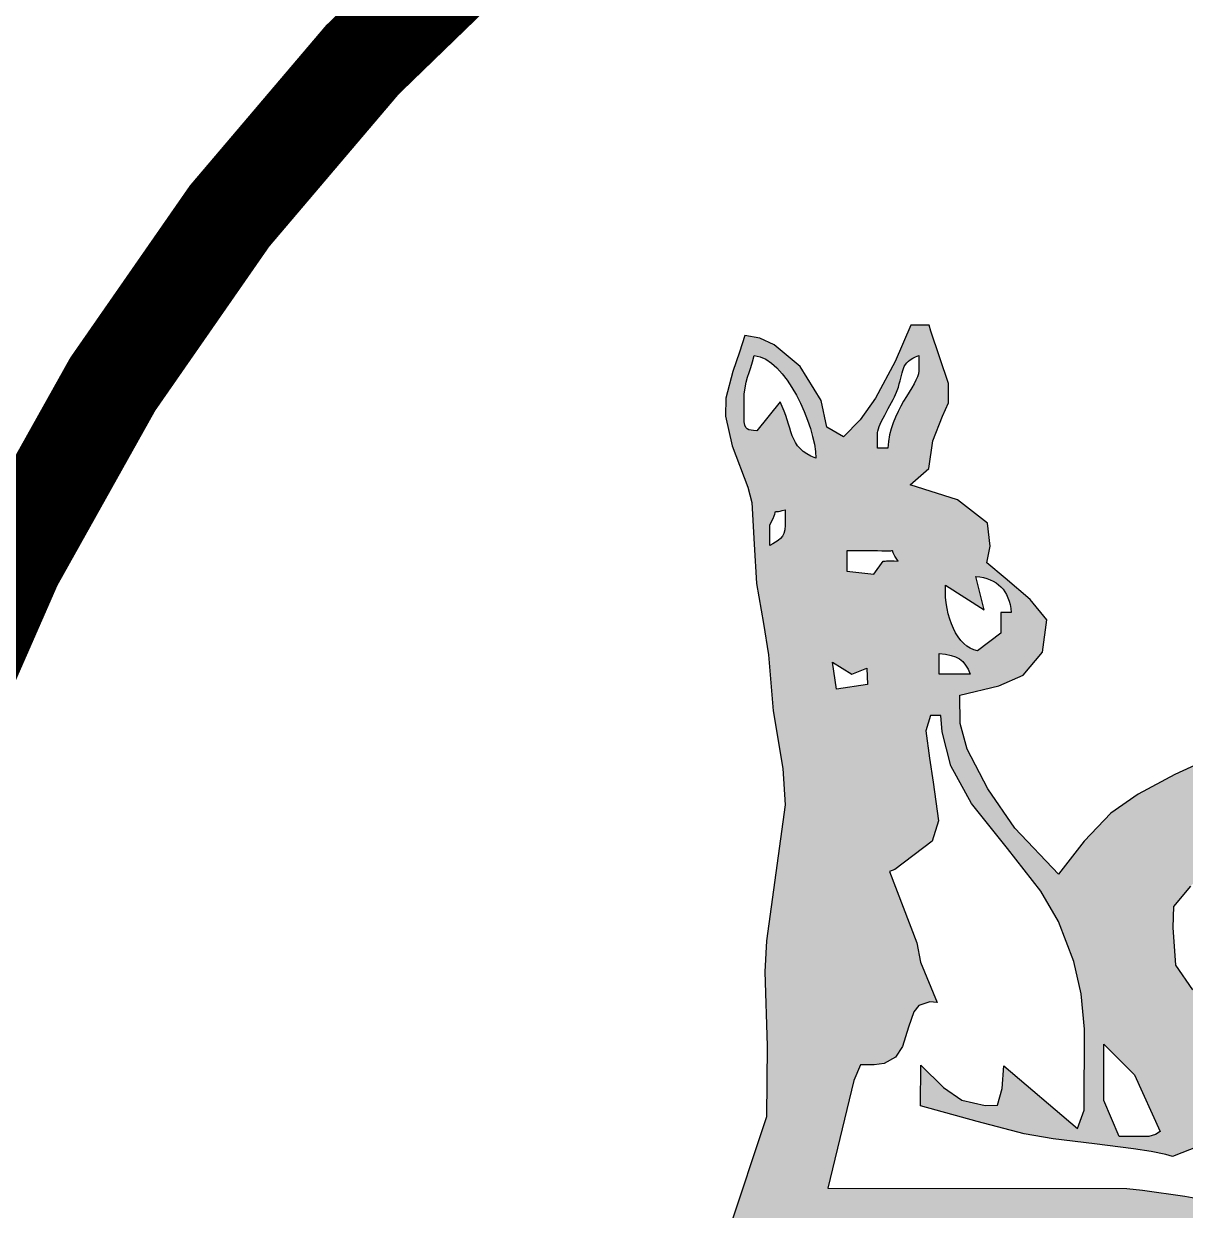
# Model space of a CAD drawing. Extents: x 144 to 1038, y -1303 to 267.
# Drawn here: x 200.136 to 203.349, y 163.429 to 166.709 of the extents above; entities that cross this region are included whole.
import ezdxf

# ---------------------------------------------------------------- set-up
doc = ezdxf.new("R2010")
doc.units = 0
doc.header["$LTSCALE"] = 100
doc.layers.get('0').update_dxf_attribs({"linetype": 'CONTINUOUS'})
doc.layers.add('L18', color=4, linetype='CONTINUOUS')

# ---------------------------------------------------------------- blocks, each defined once
blk = doc.blocks.new('Statelogo_bw')
at = {"layer": 'L18'}
h = blk.add_hatch(color=256, dxfattribs=at)
h.paths.add_polyline_path([(-526.7222, -44.5394), (-526.7384, -44.5898), (-526.758, -44.6471), (-526.7787, -44.7267), (-526.7805, -44.781), (-526.7604, -44.8699), (-526.7129, -44.9935), (-526.7017, -45.039), (-526.6947, -45.1636), (-526.6875, -45.2816), (-526.6663, -45.4007), (-526.6512, -45.4946), (-526.6373, -45.6622), (-526.6082, -45.8348), (-526.6013, -45.9427), (-526.6576, -46.35), (-526.6628, -46.4424), (-526.6555, -46.6632), (-526.6578, -46.8757), (-526.7722, -47.2204), (-526.8894, -47.5845), (-526.9274, -47.6684), (-526.9687, -47.8363), (-527.0047, -47.9722), (-527.0671, -48.1461), (-527.1555, -48.4938), (-527.1795, -48.6875), (-527.1854, -48.8795), (-527.1854, -49.0513), (-527.1841, -49.2182), (-527.1487, -49.4753), (-527.1623, -49.7169), (-527.1705, -50.1879), (-527.1954, -50.7103), (-527.2311, -50.9116), (-527.3096, -51.0592), (-527.4471, -51.1526), (-527.6205, -51.2025), (-527.9043, -51.2536), (-528.2178, -51.2894), (-528.4783, -51.3118), (-528.7703, -51.3308), (-528.8436, -51.3778), (-528.7817, -51.4595), (-528.6748, -51.4577), (-528.483, -51.4805), (-528.338, -51.4775), (-528.1436, -51.4566), (-528.058, -51.453), (-527.7976, -51.4523), (-527.5891, -51.4492), (-527.3325, -51.4111), (-527.1232, -51.3716), (-526.7651, -51.3333), (-526.4679, -51.3351), (-526.337, -51.3486), (-526.1547, -51.3322), (-525.9708, -51.3314), (-525.7861, -51.3592), (-525.3768, -51.362), (-525.1892, -51.383), (-525.0324, -51.3927), (-524.9286, -51.3678), (-524.9113, -51.3387), (-524.9333, -51.281), (-525.0315, -51.1988), (-525.1597, -51.1372), (-525.3467, -51.1265), (-525.5653, -51.1169), (-525.7741, -51.1132), (-525.939, -51.0956), (-526.1186, -51.0632), (-526.1987, -51.0534), (-526.2017, -51.0245), (-525.7078, -51.0363), (-525.2365, -51.053), (-524.8994, -51.065), (-524.7598, -51.0713), (-524.6482, -51.0946), (-524.6322, -51.0924), (-524.5105, -51.0123), (-524.5202, -50.9628), (-524.5903, -50.96), (-524.6982, -50.9296), (-524.8358, -50.8776), (-525.0489, -50.8418), (-525.2079, -50.8371), (-525.4768, -50.8071), (-525.7149, -50.7664), (-525.8774, -50.7414), (-525.8943, -50.6998), (-525.857, -50.197), (-525.8379, -50.0562), (-525.8341, -49.6731), (-525.7993, -49.479), (-525.7185, -49.2689), (-525.6192, -49.011), (-525.5888, -48.8471), (-525.5896, -48.6887), (-525.6285, -48.4877), (-525.7401, -48.1695), (-525.7273, -47.9493), (-525.7025, -47.5542), (-525.6799, -47.1947), (-525.6791, -47.1817), (-525.5678, -47.1817), (-525.4883, -47.1824), (-525.4278, -47.1931), (-525.3593, -47.2224), (-525.2782, -47.2739), (-525.207, -47.2769), (-525.1686, -47.3054), (-524.9753, -47.3041), (-524.9717, -47.0006), (-525.0574, -46.9425), (-525.1675, -46.844), (-525.252, -46.7946), (-525.3156, -46.6434), (-525.3212, -46.5981), (-525.1521, -46.5367), (-525.0332, -46.5053), (-524.925, -46.5345), (-524.794, -46.5268), (-524.6801, -46.4937), (-524.6191, -46.479), (-524.6339, -46.3824), (-524.6867, -46.3184), (-524.797, -46.2421), (-524.8639, -46.2301), (-524.8993, -46.2482), (-524.9203, -46.2523), (-524.9466, -46.2498), (-524.9715, -46.2447), (-525.1682, -46.465), (-525.1565, -46.475), (-525.1855, -46.4759), (-525.2277, -46.4809), (-525.2648, -46.49), (-525.308, -46.5066), (-525.3254, -46.5135), (-525.3467, -46.5171), (-525.3824, -46.496), (-525.4332, -46.4222), (-525.4408, -46.3096), (-525.439, -46.2469), (-525.3886, -46.1857), (-525.323, -46.1288), (-525.2224, -46.0508), (-525.1044, -45.9685), (-524.9684, -45.8898), (-524.8303, -45.8119), (-524.737, -45.7529), (-524.674, -45.7054), (-524.6043, -45.6283), (-524.6434, -45.585), (-524.6712, -45.5717), (-524.7168, -45.5701), (-524.7836, -45.5845), (-524.9516, -45.6418), (-525.1148, -45.7086), (-525.2159, -45.7527), (-525.3293, -45.8039), (-525.4362, -45.8526), (-525.5453, -45.911), (-525.6275, -45.9681), (-525.7069, -46.0512), (-525.7843, -46.1506), (-525.9142, -46.0131), (-525.995, -45.8951), (-526.0572, -45.7767), (-526.0784, -45.6996), (-526.0787, -45.6147), (-525.9629, -45.5868), (-525.8896, -45.5548), (-525.8322, -45.4862), (-525.8192, -45.3901), (-525.8686, -45.3286), (-525.944, -45.2648), (-525.9981, -45.2191), (-525.9888, -45.1697), (-525.9965, -45.1008), (-526.0859, -45.0312), (-526.2276, -44.986), (-526.1718, -44.9376), (-526.1598, -44.8551), (-526.1311, -44.7805), (-526.1135, -44.7411), (-526.1126, -44.6835), (-526.1655, -44.5265), (-526.171, -44.5086), (-526.2254, -44.5086), (-526.2725, -44.6173), (-526.3317, -44.7267), (-526.3775, -44.7923), (-526.4267, -44.8426), (-526.4765, -44.8136), (-526.4936, -44.7344), (-526.5569, -44.6325), (-526.6345, -44.5674), (-526.6769, -44.5479)])
h.paths.add_polyline_path([(-526.4707, -49.5945), (-526.426, -49.5201), (-526.5427, -49.4705), (-526.6395, -49.4596), (-526.8784, -49.6109), (-526.8929, -49.6073), (-526.9266, -49.8547), (-526.9447, -49.9668), (-526.9595, -50.0516), (-526.9771, -50.1581), (-526.9881, -50.2534), (-526.9955, -50.3265), (-527.0155, -50.4724), (-527.0364, -50.6419), (-527.0472, -50.754), (-527.0711, -50.909), (-527.1263, -51.0565), (-527.2376, -51.1865), (-527.3654, -51.2649), (-527.4998, -51.3012), (-527.6528, -51.3206), (-527.8466, -51.346), (-527.984, -51.3586), (-528.154, -51.3705), (-528.2681, -51.3784), (-528.3715, -51.3862), (-528.4937, -51.3978), (-528.5996, -51.4179), (-528.3762, -51.4365), (-528.2412, -51.4368), (-528.0942, -51.4336), (-527.9411, -51.4244), (-527.7899, -51.411), (-527.6304, -51.3979), (-527.4759, -51.3898), (-527.3455, -51.3731), (-527.2145, -51.3265), (-527.0167, -51.2363), (-526.6941, -51.2042), (-526.6629, -50.9891), (-526.5796, -50.6154), (-526.5336, -50.3648), (-526.437, -50.1478), (-526.3805, -49.8702), (-526.3483, -49.8401), (-526.3111, -49.7865), (-526.2946, -49.7251), (-526.3178, -49.6751), (-526.3711, -49.6386), (-526.4389, -49.6414)], flags=16)
h.paths.add_polyline_path([(-525.8202, -47.1826), (-525.8593, -47.2019), (-525.8815, -47.2646), (-525.8967, -47.3451), (-525.9102, -47.4559), (-525.9234, -47.55), (-525.9545, -47.6319), (-526.0077, -47.704), (-526.0277, -47.7253), (-526.0747, -47.7962), (-526.1559, -47.8258), (-526.1664, -47.8608), (-526.1713, -47.9737), (-526.1338, -47.9946), (-526.0996, -48.0213), (-526.0791, -48.0716), (-526.0791, -48.1187), (-526.0791, -48.1638), (-526.1099, -48.1638), (-526.1178, -48.1923), (-526.2536, -48.162), (-526.3015, -48.1467), (-526.368, -48.1131), (-526.4019, -48.1023), (-526.4375, -48.1024), (-526.4625, -48.1056), (-526.4788, -48.1331), (-526.292, -48.2632), (-526.1652, -48.4213), (-526.1101, -48.5065), (-526.0839, -48.5863), (-526.0791, -48.8303), (-526.0816, -48.9082), (-526.1094, -49.0068), (-526.123, -49.0839), (-526.081, -49.0526), (-526.0661, -49.0967), (-526.0835, -49.1849), (-526.1107, -49.3056), (-526.1386, -49.4291), (-526.1556, -49.5042), (-526.1713, -49.5003), (-526.1741, -49.7503), (-526.2346, -49.8592), (-526.2961, -50.0123), (-526.3393, -50.1552), (-526.3812, -50.3364), (-526.4169, -50.553), (-526.5212, -50.7578), (-526.6354, -51.2017), (-526.5619, -51.3029), (-526.4888, -51.2688), (-526.3558, -51.2669), (-526.2664, -51.2626), (-526.1535, -51.2527), (-526.0406, -51.2451), (-525.9429, -51.2447), (-525.8265, -51.2537), (-525.6849, -51.2643), (-525.536, -51.2667), (-525.4811, -51.2715), (-525.4281, -51.2811), (-525.3732, -51.2774), (-525.366, -51.24), (-525.3835, -51.203), (-525.5184, -51.1818), (-525.6564, -51.1748), (-525.8011, -51.1746), (-525.9312, -51.17), (-526.061, -51.146), (-526.1799, -51.1106), (-526.2374, -51.0904), (-526.2904, -51.0864), (-526.3282, -51.0922), (-526.3551, -51.0092), (-526.3226, -50.9416), (-526.2619, -50.885), (-526.2328, -50.8495), (-526.2289, -50.72), (-526.2097, -50.512), (-526.1884, -50.356), (-526.1611, -50.1623), (-526.0849, -49.9993), (-526.082, -50.1847), (-526.0797, -50.3359), (-526.0778, -50.459), (-526.0749, -50.6525), (-526.0786, -50.8262), (-526.0791, -50.8519), (-525.9254, -50.9597), (-525.6646, -50.9732), (-525.4544, -50.9856), (-525.2612, -50.9987), (-525.1618, -51.0054), (-525.0583, -51.0057), (-525.0251, -50.9922), (-525.0226, -50.95), (-525.0954, -50.8983), (-525.9093, -50.8002), (-525.9544, -50.6734), (-525.9596, -50.4584), (-525.9286, -50.2292), (-525.9094, -50.0486), (-525.8982, -49.8507), (-525.8882, -49.6134), (-525.8247, -49.3304), (-525.7405, -49.0889), (-525.6911, -48.8874), (-525.6805, -48.7795), (-525.682, -48.6538), (-525.6962, -48.5122), (-525.7295, -48.3584), (-525.7657, -48.2758), (-525.794, -48.2422), (-525.8331, -48.2252), (-525.8331, -48.2559), (-525.8639, -48.2559), (-525.8634, -48.1647), (-525.8204, -47.8558), (-525.7911, -47.6472), (-525.7728, -47.4643), (-525.7699, -47.3231), (-525.7814, -47.2378), (-525.8019, -47.1953)], flags=16)
h.paths.add_polyline_path([(-526.1357, -45.6757), (-526.1664, -45.6757), (-526.1809, -45.7221), (-526.1694, -45.8036), (-526.1593, -45.8747), (-526.1428, -45.9908), (-526.1622, -46.0517), (-526.274, -46.1366), (-526.2893, -46.1424), (-526.2079, -46.3558), (-526.1972, -46.4132), (-526.1468, -46.5344), (-526.1688, -46.5324), (-526.2016, -46.5434), (-526.2166, -46.5618), (-526.233, -46.6081), (-526.2505, -46.6653), (-526.2712, -46.6972), (-526.3051, -46.7166), (-526.3355, -46.7204), (-526.376, -46.7204), (-526.396, -46.7672), (-526.424, -46.883), (-526.4738, -47.0891), (-525.5794, -47.0905), (-525.5325, -47.0949), (-525.4066, -47.113), (-525.318, -47.1286), (-525.2241, -47.147), (-525.1366, -47.1659), (-525.1554, -47.0898), (-525.0938, -47.053), (-525.1046, -47.0325), (-525.1139, -47.0276), (-525.2437, -47.0457), (-525.263, -46.9232), (-525.4429, -46.9939), (-525.4629, -46.9886), (-525.5072, -46.9793), (-525.5595, -46.9711), (-525.6766, -46.9561), (-525.7996, -46.9412), (-525.8863, -46.9266), (-526.0276, -46.89), (-526.1972, -46.8433), (-526.1963, -46.721), (-526.1278, -46.7881), (-526.073, -46.8258), (-526.0037, -46.8418), (-525.966, -46.8411), (-525.9524, -46.7906), (-525.9479, -46.7232), (-525.7271, -46.9106), (-525.7071, -46.8555), (-525.7063, -46.6132), (-525.7164, -46.508), (-525.7377, -46.4113), (-525.7841, -46.2917), (-525.8371, -46.2009), (-525.9364, -46.073), (-526.0447, -45.9387), (-526.1063, -45.8264), (-526.1321, -45.7245)], flags=16)
h.paths.add_polyline_path([(-525.6487, -46.6582), (-525.5565, -46.7504), (-525.4796, -46.9194), (-525.4938, -46.9283), (-525.5138, -46.9343), (-525.6026, -46.9347), (-525.6487, -46.8272)], flags=16)
edge = h.paths.add_edge_path(flags=16)
edge.add_spline(control_points=[(-526.1224, -45.2865), (-526.1252, -45.3815), (-526.0878, -45.4719), (-526.0262, -45.4821), (-526.0262, -45.4821), (-526.0262, -45.4821), (-525.9561, -45.4292), (-525.9561, -45.4292), (-525.9561, -45.4292), (-525.9561, -45.4292), (-525.9561, -45.3677), (-525.9561, -45.3677), (-525.9561, -45.3677), (-525.9561, -45.3677), (-525.9254, -45.3677), (-525.9254, -45.3677), (-525.9254, -45.3677), (-525.9309, -45.3012), (-525.9665, -45.2658), (-526.0315, -45.2598), (-526.0315, -45.2598), (-526.0315, -45.2598), (-526.0068, -45.3596), (-526.0068, -45.3596), (-526.0068, -45.3596), (-526.0068, -45.3596), (-526.1224, -45.2865), (-526.1224, -45.2865)], knot_values=[0, 0, 0, 0, 0.142857, 0.142857, 0.142857, 0.142857, 0.285714, 0.285714, 0.285714, 0.285714, 0.428571, 0.428571, 0.428571, 0.428571, 0.571429, 0.571429, 0.571429, 0.571429, 0.714286, 0.714286, 0.714286, 0.714286, 0.857143, 0.857143, 0.857143, 0.857143, 1, 1, 1, 1], degree=3, periodic=0)
edge = h.paths.add_edge_path(flags=16)
edge.add_spline(control_points=[(-526.1406, -45.4907), (-526.1406, -45.4907), (-526.1406, -45.5521), (-526.1406, -45.5521), (-526.1406, -45.5521), (-526.1406, -45.5521), (-526.0483, -45.5521), (-526.0483, -45.5521), (-526.0483, -45.5521), (-526.0641, -45.5088), (-526.0861, -45.4953), (-526.1406, -45.4907)], knot_values=[0, 0, 0, 0, 0.333333, 0.333333, 0.333333, 0.333333, 0.666667, 0.666667, 0.666667, 0.666667, 1, 1, 1, 1], degree=3, periodic=0)
edge = h.paths.add_edge_path(flags=16)
edge.add_spline(control_points=[(-526.46, -45.5161), (-526.46, -45.5161), (-526.4481, -45.5975), (-526.4481, -45.5975), (-526.4481, -45.5975), (-526.4481, -45.5975), (-526.3558, -45.5828), (-526.3558, -45.5828), (-526.3558, -45.5828), (-526.3558, -45.5828), (-526.3569, -45.5339), (-526.3569, -45.5339), (-526.3569, -45.5339), (-526.3569, -45.5339), (-526.402, -45.5523), (-526.402, -45.5523), (-526.402, -45.5523), (-526.402, -45.5523), (-526.46, -45.5161), (-526.46, -45.5161)], knot_values=[0, 0, 0, 0, 0.2, 0.2, 0.2, 0.2, 0.4, 0.4, 0.4, 0.4, 0.6, 0.6, 0.6, 0.6, 0.8, 0.8, 0.8, 0.8, 1, 1, 1, 1], degree=3, periodic=0)
edge = h.paths.add_edge_path(flags=16)
edge.add_spline(control_points=[(-526.6478, -45.1066), (-526.6478, -45.1066), (-526.6478, -45.168), (-526.6478, -45.168), (-526.6478, -45.168), (-526.6239, -45.152), (-526.6017, -45.1477), (-526.6017, -45.1066), (-526.6017, -45.1066), (-526.6017, -45.1066), (-526.6017, -45.0605), (-526.6017, -45.0605), (-526.6017, -45.0605), (-526.652, -45.0787), (-526.6128, -45.0405), (-526.6478, -45.1066)], knot_values=[0, 0, 0, 0, 0.25, 0.25, 0.25, 0.25, 0.5, 0.5, 0.5, 0.5, 0.75, 0.75, 0.75, 0.75, 1, 1, 1, 1], degree=3, periodic=0)
edge = h.paths.add_edge_path(flags=16)
edge.add_spline(control_points=[(-526.6939, -44.5996), (-526.7067, -44.6546), (-526.7247, -44.6718), (-526.7247, -44.7379), (-526.7247, -44.7379), (-526.7247, -44.7379), (-526.7247, -44.784), (-526.7247, -44.784), (-526.7247, -44.784), (-526.7247, -44.8265), (-526.7128, -44.8209), (-526.6868, -44.8249), (-526.6868, -44.8249), (-526.6868, -44.8249), (-526.617, -44.7379), (-526.617, -44.7379), (-526.617, -44.7379), (-526.5767, -44.8141), (-526.5959, -44.8756), (-526.5095, -44.9069), (-526.5095, -44.9069), (-526.5117, -44.806), (-526.602, -44.6073), (-526.6939, -44.5996)], knot_values=[0, 0, 0, 0, 0.166667, 0.166667, 0.166667, 0.166667, 0.333333, 0.333333, 0.333333, 0.333333, 0.5, 0.5, 0.5, 0.5, 0.666667, 0.666667, 0.666667, 0.666667, 0.833333, 0.833333, 0.833333, 0.833333, 1, 1, 1, 1], degree=3, periodic=0)
edge = h.paths.add_edge_path(flags=16)
edge.add_spline(control_points=[(-526.325, -44.8301), (-526.325, -44.8301), (-526.325, -44.8762), (-526.325, -44.8762), (-526.325, -44.8762), (-526.325, -44.8762), (-526.2943, -44.8762), (-526.2943, -44.8762), (-526.2943, -44.8762), (-526.2919, -44.7681), (-526.2021, -44.6881), (-526.2021, -44.6458), (-526.2021, -44.6458), (-526.2021, -44.6458), (-526.2021, -44.5996), (-526.2021, -44.5996), (-526.2021, -44.5996), (-526.2584, -44.62), (-526.2464, -44.6474), (-526.2663, -44.7045), (-526.2663, -44.7045), (-526.2745, -44.7283), (-526.325, -44.8077), (-526.325, -44.8301)], knot_values=[0, 0, 0, 0, 0.166667, 0.166667, 0.166667, 0.166667, 0.333333, 0.333333, 0.333333, 0.333333, 0.5, 0.5, 0.5, 0.5, 0.666667, 0.666667, 0.666667, 0.666667, 0.833333, 0.833333, 0.833333, 0.833333, 1, 1, 1, 1], degree=3, periodic=0)
edge = h.paths.add_edge_path(flags=16)
edge.add_spline(control_points=[(-526.4171, -45.2444), (-526.4171, -45.2444), (-526.3363, -45.2537), (-526.3363, -45.2537)], knot_values=[0.6, 0.6, 0.6, 0.6, 0.8, 0.8, 0.8, 0.8], degree=3, periodic=0)
edge.add_line((-526.3363, -45.2537), (-526.3082, -45.2142))
edge.add_spline(control_points=[(-526.3082, -45.2142), (-526.3063, -45.2155), (-526.3001, -45.2111), (-526.2636, -45.2141)], knot_values=[0.244272, 0.244272, 0.244272, 0.244272, 0.5, 0.5, 0.5, 0.5], degree=3, periodic=0)
edge.add_spline(control_points=[(-526.2636, -45.2141), (-526.2993, -45.1653), (-526.253, -45.1909), (-526.325, -45.1834)], knot_values=[0.5, 0.5, 0.5, 0.5, 1, 1, 1, 1], degree=3, periodic=0)
edge.add_line((-526.325, -45.1834), (-526.3865, -45.1834))
edge.add_spline(control_points=[(-526.3865, -45.1834), (-526.3865, -45.1834), (-526.4172, -45.1834), (-526.4172, -45.1834)], knot_values=[0.2, 0.2, 0.2, 0.2, 0.4, 0.4, 0.4, 0.4], degree=3, periodic=0)
edge.add_spline(control_points=[(-526.4172, -45.1834), (-526.4172, -45.1834), (-526.4171, -45.2444), (-526.4171, -45.2444)], knot_values=[0.4, 0.4, 0.4, 0.4, 0.6, 0.6, 0.6, 0.6], degree=3, periodic=0)
for p, q in [((-526.325, -45.1834), (-526.3865, -45.1834)), ((-526.3363, -45.2537), (-526.3082, -45.2142))]:
    blk.add_line(p, q, dxfattribs=at)
at = {"layer": 'L18', "const_width": 0.3}
for points in [[(-531.1029, -51.5711, 91.280282), (-531.2504, -51.2199, 0.010955)], [(-529.1227, -50.3693, 62.120319), (-529.2611, -49.9876, 0.016098)]]:
    blk.add_lwpolyline(points, format="xyb", close=True, dxfattribs=at)
at = {"layer": 'L18'}
for points in [[(-525.3824, -46.496), (-525.4332, -46.4222), (-525.4408, -46.3096), (-525.439, -46.2469), (-525.3886, -46.1857)], [(-525.3293, -45.8039), (-525.4362, -45.8526), (-525.5453, -45.911), (-525.6275, -45.9681), (-525.7069, -46.0512), (-525.7843, -46.1506), (-525.9142, -46.0131), (-525.995, -45.8951), (-526.0572, -45.7767), (-526.0784, -45.6996), (-526.0787, -45.6147), (-525.9629, -45.5868), (-525.8896, -45.5548), (-525.8322, -45.4862), (-525.8192, -45.3901), (-525.8686, -45.3286), (-525.944, -45.2648), (-525.9981, -45.2191), (-525.9888, -45.1697), (-525.9965, -45.1008), (-526.0859, -45.0312), (-526.2276, -44.986), (-526.1718, -44.9376), (-526.1598, -44.8551), (-526.1311, -44.7805), (-526.1135, -44.7411), (-526.1126, -44.6835), (-526.1655, -44.5265), (-526.171, -44.5086), (-526.2254, -44.5086), (-526.2725, -44.6173), (-526.3317, -44.7267), (-526.3775, -44.7923), (-526.4267, -44.8426), (-526.4765, -44.8136), (-526.4936, -44.7344), (-526.5569, -44.6325), (-526.6345, -44.5674), (-526.6769, -44.5479), (-526.7222, -44.5394), (-526.7384, -44.5898), (-526.758, -44.6471), (-526.7787, -44.7267), (-526.7805, -44.781), (-526.7604, -44.8699), (-526.7129, -44.9935), (-526.7017, -45.039), (-526.6947, -45.1636), (-526.6875, -45.2816), (-526.6663, -45.4007), (-526.6512, -45.4946), (-526.6373, -45.6622), (-526.6082, -45.8348), (-526.6013, -45.9427), (-526.6576, -46.35), (-526.6628, -46.4424), (-526.6555, -46.6632), (-526.6578, -46.8757), (-526.7722, -47.2204)], [(-525.263, -46.9232), (-525.4429, -46.9939), (-525.4629, -46.9886), (-525.5072, -46.9793), (-525.5595, -46.9711), (-525.6766, -46.9561), (-525.7996, -46.9412), (-525.8863, -46.9266), (-526.0276, -46.89), (-526.1972, -46.8433), (-526.1963, -46.721), (-526.1278, -46.7881), (-526.073, -46.8258), (-526.0037, -46.8418), (-525.966, -46.8411), (-525.9524, -46.7906), (-525.9479, -46.7232), (-525.7271, -46.9106), (-525.7071, -46.8555), (-525.7063, -46.6132), (-525.7164, -46.508), (-525.7377, -46.4113), (-525.7841, -46.2917), (-525.8371, -46.2009), (-525.9364, -46.073), (-526.0447, -45.9387), (-526.1063, -45.8264), (-526.1321, -45.7245), (-526.1357, -45.6757), (-526.1664, -45.6757), (-526.1809, -45.7221), (-526.1694, -45.8036), (-526.1593, -45.8747), (-526.1428, -45.9908), (-526.1622, -46.0517), (-526.274, -46.1366), (-526.2893, -46.1424), (-526.2079, -46.3558), (-526.1972, -46.4132), (-526.1468, -46.5344), (-526.1688, -46.5324), (-526.2016, -46.5434), (-526.2166, -46.5618), (-526.233, -46.6081), (-526.2505, -46.6653), (-526.2712, -46.6972), (-526.3051, -46.7166), (-526.3355, -46.7204), (-526.376, -46.7204), (-526.396, -46.7672), (-526.424, -46.883), (-526.4738, -47.0891), (-525.5794, -47.0905), (-525.5325, -47.0949), (-525.4066, -47.113), (-525.318, -47.1286)]]:
    blk.add_lwpolyline(points, dxfattribs=at)
blk.add_lwpolyline([(-525.6487, -46.6582), (-525.5565, -46.7504), (-525.4796, -46.9194), (-525.4938, -46.9283), (-525.5138, -46.9343), (-525.6026, -46.9347), (-525.6487, -46.8272)], close=True, dxfattribs=at)
for points, knots in [([(-526.6939, -44.5996), (-526.7067, -44.6546), (-526.7247, -44.6718), (-526.7247, -44.7379), (-526.7247, -44.7379), (-526.7247, -44.7379), (-526.7247, -44.784), (-526.7247, -44.784), (-526.7247, -44.784), (-526.7247, -44.8265), (-526.7128, -44.8209), (-526.6868, -44.8249), (-526.6868, -44.8249), (-526.6868, -44.8249), (-526.617, -44.7379), (-526.617, -44.7379), (-526.617, -44.7379), (-526.5767, -44.8141), (-526.5959, -44.8756), (-526.5095, -44.9069), (-526.5095, -44.9069), (-526.5117, -44.806), (-526.602, -44.6073), (-526.6939, -44.5996)], [0, 0, 0, 0, 0.166667, 0.166667, 0.166667, 0.166667, 0.333333, 0.333333, 0.333333, 0.333333, 0.5, 0.5, 0.5, 0.5, 0.666667, 0.666667, 0.666667, 0.666667, 0.833333, 0.833333, 0.833333, 0.833333, 1, 1, 1, 1]), ([(-526.325, -44.8301), (-526.325, -44.8301), (-526.325, -44.8762), (-526.325, -44.8762), (-526.325, -44.8762), (-526.325, -44.8762), (-526.2943, -44.8762), (-526.2943, -44.8762), (-526.2943, -44.8762), (-526.2919, -44.7681), (-526.2021, -44.6881), (-526.2021, -44.6458), (-526.2021, -44.6458), (-526.2021, -44.6458), (-526.2021, -44.5996), (-526.2021, -44.5996), (-526.2021, -44.5996), (-526.2584, -44.62), (-526.2464, -44.6474), (-526.2663, -44.7045), (-526.2663, -44.7045), (-526.2745, -44.7283), (-526.325, -44.8077), (-526.325, -44.8301)], [0, 0, 0, 0, 0.166667, 0.166667, 0.166667, 0.166667, 0.333333, 0.333333, 0.333333, 0.333333, 0.5, 0.5, 0.5, 0.5, 0.666667, 0.666667, 0.666667, 0.666667, 0.833333, 0.833333, 0.833333, 0.833333, 1, 1, 1, 1]), ([(-526.6478, -45.1066), (-526.6478, -45.1066), (-526.6478, -45.168), (-526.6478, -45.168), (-526.6478, -45.168), (-526.6239, -45.152), (-526.6017, -45.1477), (-526.6017, -45.1066), (-526.6017, -45.1066), (-526.6017, -45.1066), (-526.6017, -45.0605), (-526.6017, -45.0605), (-526.6017, -45.0605), (-526.652, -45.0787), (-526.6128, -45.0405), (-526.6478, -45.1066)], [0, 0, 0, 0, 0.25, 0.25, 0.25, 0.25, 0.5, 0.5, 0.5, 0.5, 0.75, 0.75, 0.75, 0.75, 1, 1, 1, 1]), ([(-526.1224, -45.2865), (-526.1252, -45.3815), (-526.0878, -45.4719), (-526.0262, -45.4821), (-526.0262, -45.4821), (-526.0262, -45.4821), (-525.9561, -45.4292), (-525.9561, -45.4292), (-525.9561, -45.4292), (-525.9561, -45.4292), (-525.9561, -45.3677), (-525.9561, -45.3677), (-525.9561, -45.3677), (-525.9561, -45.3677), (-525.9254, -45.3677), (-525.9254, -45.3677), (-525.9254, -45.3677), (-525.9309, -45.3012), (-525.9665, -45.2658), (-526.0315, -45.2598), (-526.0315, -45.2598), (-526.0315, -45.2598), (-526.0068, -45.3596), (-526.0068, -45.3596), (-526.0068, -45.3596), (-526.0068, -45.3596), (-526.1224, -45.2865), (-526.1224, -45.2865)], [0, 0, 0, 0, 0.142857, 0.142857, 0.142857, 0.142857, 0.285714, 0.285714, 0.285714, 0.285714, 0.428571, 0.428571, 0.428571, 0.428571, 0.571429, 0.571429, 0.571429, 0.571429, 0.714286, 0.714286, 0.714286, 0.714286, 0.857143, 0.857143, 0.857143, 0.857143, 1, 1, 1, 1]), ([(-526.1406, -45.4907), (-526.1406, -45.4907), (-526.1406, -45.5521), (-526.1406, -45.5521), (-526.1406, -45.5521), (-526.1406, -45.5521), (-526.0483, -45.5521), (-526.0483, -45.5521), (-526.0483, -45.5521), (-526.0641, -45.5088), (-526.0861, -45.4953), (-526.1406, -45.4907)], [0, 0, 0, 0, 0.333333, 0.333333, 0.333333, 0.333333, 0.666667, 0.666667, 0.666667, 0.666667, 1, 1, 1, 1]), ([(-526.46, -45.5161), (-526.46, -45.5161), (-526.4481, -45.5975), (-526.4481, -45.5975), (-526.4481, -45.5975), (-526.4481, -45.5975), (-526.3558, -45.5828), (-526.3558, -45.5828), (-526.3558, -45.5828), (-526.3558, -45.5828), (-526.3569, -45.5339), (-526.3569, -45.5339), (-526.3569, -45.5339), (-526.3569, -45.5339), (-526.402, -45.5523), (-526.402, -45.5523), (-526.402, -45.5523), (-526.402, -45.5523), (-526.46, -45.5161), (-526.46, -45.5161)], [0, 0, 0, 0, 0.2, 0.2, 0.2, 0.2, 0.4, 0.4, 0.4, 0.4, 0.6, 0.6, 0.6, 0.6, 0.8, 0.8, 0.8, 0.8, 1, 1, 1, 1])]:
    blk.add_open_spline(points, degree=3, knots=knots, dxfattribs=at)
for points in [[(-526.3865, -45.1834), (-526.3865, -45.1834), (-526.4172, -45.1834), (-526.4172, -45.1834)], [(-526.4172, -45.1834), (-526.4172, -45.1834), (-526.4171, -45.2444), (-526.4171, -45.2444)], [(-526.2636, -45.2141), (-526.2993, -45.1653), (-526.253, -45.1909), (-526.325, -45.1834)], [(-526.3082, -45.2142), (-526.3063, -45.2155), (-526.3001, -45.2111), (-526.2636, -45.2141)], [(-526.4171, -45.2444), (-526.4171, -45.2444), (-526.3363, -45.2537), (-526.3363, -45.2537)]]:
    blk.add_open_spline(points, degree=3, dxfattribs=at)

msp = doc.modelspace()

# ---------------------------------------------------------------- block references
at = {"color": 252, "xscale": 0.9246558021744917, "yscale": 0.9246558021744917, "zscale": 0.924655802174492}
msp.add_blockref('Statelogo_bw', (689.1678, 207.0309), dxfattribs=at)

doc.saveas('drawing.dxf')
